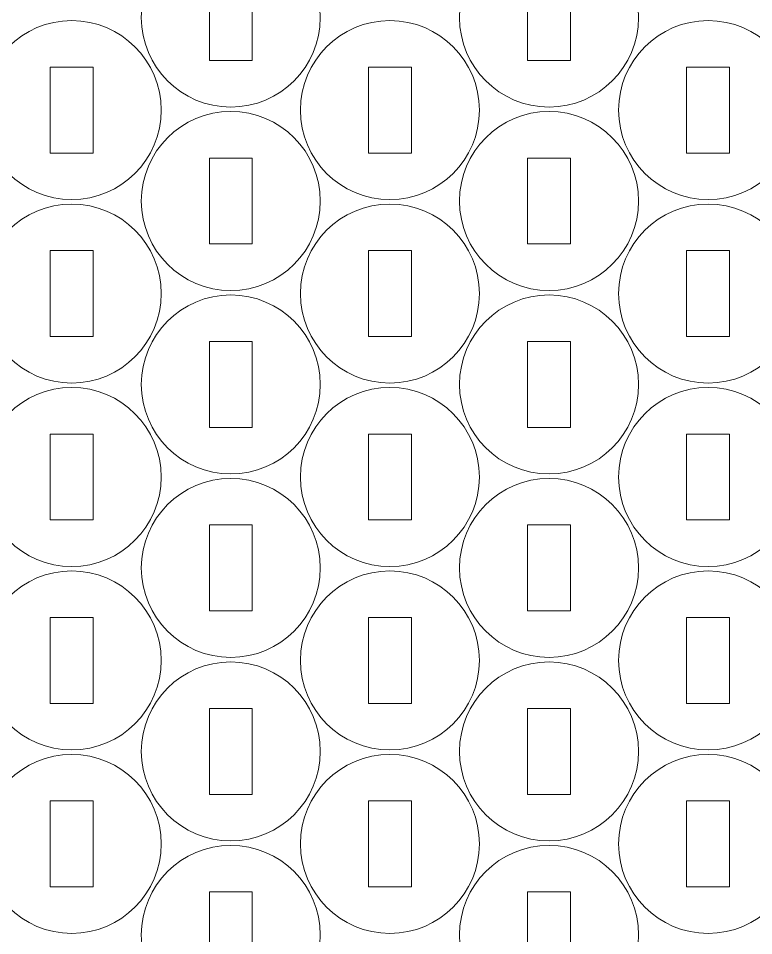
# Model space of a CAD drawing. Header units: millimetres. Extents: x -300 to 301, y -200 to 200.
# Drawn here: x 101.5 to 152.9, y -140.5 to -76.4 of the extents above; entities that cross this region are included whole.
import ezdxf

# ---------------------------------------------------------------- set-up
doc = ezdxf.new("R2010")
doc.units = ezdxf.units.MM
doc.header["$MEASUREMENT"] = 0
doc.layers.add('Camada 1', color=7, linetype='Continuous')

msp = doc.modelspace()

# ---------------------------------------------------------------- linework, layer by layer
at = {"layer": 'Camada 1', "lineweight": 20}
for points in [[(122.5829, -76.3493), (122.5829, -79.801), (119.7846, -82.5993), (116.3329, -82.5993), (116.3329, -82.5993), (112.8812, -82.5993), (110.0829, -79.801), (110.0829, -76.3493), (110.0829, -76.3493), (110.0829, -72.8976), (112.8812, -70.0993), (116.3329, -70.0993), (116.3329, -70.0993), (119.7846, -70.0993), (122.5829, -72.8976), (122.5829, -76.3493)], [(144.8079, -76.3493), (144.8079, -79.801), (142.0096, -82.5993), (138.5579, -82.5993), (138.5579, -82.5993), (135.1062, -82.5993), (132.3079, -79.801), (132.3079, -76.3493), (132.3079, -76.3493), (132.3079, -72.8976), (135.1062, -70.0993), (138.5579, -70.0993), (138.5579, -70.0993), (142.0096, -70.0993), (144.8079, -72.8976), (144.8079, -76.3493)], [(117.8329, -73.3493), (117.8329, -73.3493), (117.8329, -79.3493), (117.8329, -79.3493), (117.8329, -79.3493), (117.8329, -79.3493), (114.8329, -79.3493), (114.8329, -79.3493), (114.8329, -79.3493), (114.8329, -79.3493), (114.8329, -73.3493), (114.8329, -73.3493), (114.8329, -73.3493), (114.8329, -73.3493), (117.8329, -73.3493), (117.8329, -73.3493)], [(140.0579, -73.3493), (140.0579, -73.3493), (140.0579, -79.3493), (140.0579, -79.3493), (140.0579, -79.3493), (140.0579, -79.3493), (137.0579, -79.3493), (137.0579, -79.3493), (137.0579, -79.3493), (137.0579, -79.3493), (137.0579, -73.3493), (137.0579, -73.3493), (137.0579, -73.3493), (137.0579, -73.3493), (140.0579, -73.3493), (140.0579, -73.3493)], [(111.4704, -82.811), (111.4704, -86.2627), (108.6721, -89.061), (105.2204, -89.061), (105.2204, -89.061), (101.7687, -89.061), (98.9704, -86.2627), (98.9704, -82.811), (98.9704, -82.811), (98.9704, -79.3593), (101.7687, -76.561), (105.2204, -76.561), (105.2204, -76.561), (108.6721, -76.561), (111.4704, -79.3593), (111.4704, -82.811)], [(133.6954, -82.811), (133.6954, -86.2627), (130.8971, -89.061), (127.4454, -89.061), (127.4454, -89.061), (123.9937, -89.061), (121.1954, -86.2627), (121.1954, -82.811), (121.1954, -82.811), (121.1954, -79.3593), (123.9937, -76.561), (127.4454, -76.561), (127.4454, -76.561), (130.8971, -76.561), (133.6954, -79.3593), (133.6954, -82.811)], [(155.9204, -82.811), (155.9204, -86.2627), (153.1221, -89.061), (149.6704, -89.061), (149.6704, -89.061), (146.2187, -89.061), (143.4204, -86.2627), (143.4204, -82.811), (143.4204, -82.811), (143.4204, -79.3593), (146.2187, -76.561), (149.6704, -76.561), (149.6704, -76.561), (153.1221, -76.561), (155.9204, -79.3593), (155.9204, -82.811)], [(106.7204, -79.811), (106.7204, -79.811), (106.7204, -85.811), (106.7204, -85.811), (106.7204, -85.811), (106.7204, -85.811), (103.7204, -85.811), (103.7204, -85.811), (103.7204, -85.811), (103.7204, -85.811), (103.7204, -79.811), (103.7204, -79.811), (103.7204, -79.811), (103.7204, -79.811), (106.7204, -79.811), (106.7204, -79.811)], [(128.9454, -79.811), (128.9454, -79.811), (128.9454, -85.811), (128.9454, -85.811), (128.9454, -85.811), (128.9454, -85.811), (125.9454, -85.811), (125.9454, -85.811), (125.9454, -85.811), (125.9454, -85.811), (125.9454, -79.811), (125.9454, -79.811), (125.9454, -79.811), (125.9454, -79.811), (128.9454, -79.811), (128.9454, -79.811)], [(151.1704, -79.811), (151.1704, -79.811), (151.1704, -85.811), (151.1704, -85.811), (151.1704, -85.811), (151.1704, -85.811), (148.1704, -85.811), (148.1704, -85.811), (148.1704, -85.811), (148.1704, -85.811), (148.1704, -79.811), (148.1704, -79.811), (148.1704, -79.811), (148.1704, -79.811), (151.1704, -79.811), (151.1704, -79.811)], [(122.5829, -89.161), (122.5829, -92.6127), (119.7846, -95.411), (116.3329, -95.411), (116.3329, -95.411), (112.8812, -95.411), (110.0829, -92.6127), (110.0829, -89.161), (110.0829, -89.161), (110.0829, -85.7093), (112.8812, -82.911), (116.3329, -82.911), (116.3329, -82.911), (119.7846, -82.911), (122.5829, -85.7093), (122.5829, -89.161)], [(144.8079, -89.161), (144.8079, -92.6127), (142.0096, -95.411), (138.5579, -95.411), (138.5579, -95.411), (135.1062, -95.411), (132.3079, -92.6127), (132.3079, -89.161), (132.3079, -89.161), (132.3079, -85.7093), (135.1062, -82.911), (138.5579, -82.911), (138.5579, -82.911), (142.0096, -82.911), (144.8079, -85.7093), (144.8079, -89.161)], [(117.8329, -86.161), (117.8329, -86.161), (117.8329, -92.161), (117.8329, -92.161), (117.8329, -92.161), (117.8329, -92.161), (114.8329, -92.161), (114.8329, -92.161), (114.8329, -92.161), (114.8329, -92.161), (114.8329, -86.161), (114.8329, -86.161), (114.8329, -86.161), (114.8329, -86.161), (117.8329, -86.161), (117.8329, -86.161)], [(140.0579, -86.161), (140.0579, -86.161), (140.0579, -92.161), (140.0579, -92.161), (140.0579, -92.161), (140.0579, -92.161), (137.0579, -92.161), (137.0579, -92.161), (137.0579, -92.161), (137.0579, -92.161), (137.0579, -86.161), (137.0579, -86.161), (137.0579, -86.161), (137.0579, -86.161), (140.0579, -86.161), (140.0579, -86.161)], [(111.4704, -95.6227), (111.4704, -99.0744), (108.6721, -101.8727), (105.2204, -101.8727), (105.2204, -101.8727), (101.7687, -101.8727), (98.9704, -99.0744), (98.9704, -95.6227), (98.9704, -95.6227), (98.9704, -92.171), (101.7687, -89.3727), (105.2204, -89.3727), (105.2204, -89.3727), (108.6721, -89.3727), (111.4704, -92.171), (111.4704, -95.6227)], [(133.6954, -95.6227), (133.6954, -99.0744), (130.8971, -101.8727), (127.4454, -101.8727), (127.4454, -101.8727), (123.9937, -101.8727), (121.1954, -99.0744), (121.1954, -95.6227), (121.1954, -95.6227), (121.1954, -92.171), (123.9937, -89.3727), (127.4454, -89.3727), (127.4454, -89.3727), (130.8971, -89.3727), (133.6954, -92.171), (133.6954, -95.6227)], [(155.9204, -95.6227), (155.9204, -99.0744), (153.1221, -101.8727), (149.6704, -101.8727), (149.6704, -101.8727), (146.2187, -101.8727), (143.4204, -99.0744), (143.4204, -95.6227), (143.4204, -95.6227), (143.4204, -92.171), (146.2187, -89.3727), (149.6704, -89.3727), (149.6704, -89.3727), (153.1221, -89.3727), (155.9204, -92.171), (155.9204, -95.6227)], [(106.7204, -92.6227), (106.7204, -92.6227), (106.7204, -98.6227), (106.7204, -98.6227), (106.7204, -98.6227), (106.7204, -98.6227), (103.7204, -98.6227), (103.7204, -98.6227), (103.7204, -98.6227), (103.7204, -98.6227), (103.7204, -92.6227), (103.7204, -92.6227), (103.7204, -92.6227), (103.7204, -92.6227), (106.7204, -92.6227), (106.7204, -92.6227)], [(128.9454, -92.6227), (128.9454, -92.6227), (128.9454, -98.6227), (128.9454, -98.6227), (128.9454, -98.6227), (128.9454, -98.6227), (125.9454, -98.6227), (125.9454, -98.6227), (125.9454, -98.6227), (125.9454, -98.6227), (125.9454, -92.6227), (125.9454, -92.6227), (125.9454, -92.6227), (125.9454, -92.6227), (128.9454, -92.6227), (128.9454, -92.6227)], [(151.1704, -92.6227), (151.1704, -92.6227), (151.1704, -98.6227), (151.1704, -98.6227), (151.1704, -98.6227), (151.1704, -98.6227), (148.1704, -98.6227), (148.1704, -98.6227), (148.1704, -98.6227), (148.1704, -98.6227), (148.1704, -92.6227), (148.1704, -92.6227), (148.1704, -92.6227), (148.1704, -92.6227), (151.1704, -92.6227), (151.1704, -92.6227)], [(122.5829, -101.9727), (122.5829, -105.4244), (119.7846, -108.2227), (116.3329, -108.2227), (116.3329, -108.2227), (112.8812, -108.2227), (110.0829, -105.4244), (110.0829, -101.9727), (110.0829, -101.9727), (110.0829, -98.521), (112.8812, -95.7227), (116.3329, -95.7227), (116.3329, -95.7227), (119.7846, -95.7227), (122.5829, -98.521), (122.5829, -101.9727)], [(144.8079, -101.9727), (144.8079, -105.4244), (142.0096, -108.2227), (138.5579, -108.2227), (138.5579, -108.2227), (135.1062, -108.2227), (132.3079, -105.4244), (132.3079, -101.9727), (132.3079, -101.9727), (132.3079, -98.521), (135.1062, -95.7227), (138.5579, -95.7227), (138.5579, -95.7227), (142.0096, -95.7227), (144.8079, -98.521), (144.8079, -101.9727)], [(117.8329, -98.9727), (117.8329, -98.9727), (117.8329, -104.9727), (117.8329, -104.9727), (117.8329, -104.9727), (117.8329, -104.9727), (114.8329, -104.9727), (114.8329, -104.9727), (114.8329, -104.9727), (114.8329, -104.9727), (114.8329, -98.9727), (114.8329, -98.9727), (114.8329, -98.9727), (114.8329, -98.9727), (117.8329, -98.9727), (117.8329, -98.9727)], [(140.0579, -98.9727), (140.0579, -98.9727), (140.0579, -104.9727), (140.0579, -104.9727), (140.0579, -104.9727), (140.0579, -104.9727), (137.0579, -104.9727), (137.0579, -104.9727), (137.0579, -104.9727), (137.0579, -104.9727), (137.0579, -98.9727), (137.0579, -98.9727), (137.0579, -98.9727), (137.0579, -98.9727), (140.0579, -98.9727), (140.0579, -98.9727)], [(111.4704, -108.4344), (111.4704, -111.8861), (108.6721, -114.6844), (105.2204, -114.6844), (105.2204, -114.6844), (101.7687, -114.6844), (98.9704, -111.8861), (98.9704, -108.4344), (98.9704, -108.4344), (98.9704, -104.9827), (101.7687, -102.1844), (105.2204, -102.1844), (105.2204, -102.1844), (108.6721, -102.1844), (111.4704, -104.9827), (111.4704, -108.4344)], [(133.6954, -108.4344), (133.6954, -111.8861), (130.8971, -114.6844), (127.4454, -114.6844), (127.4454, -114.6844), (123.9937, -114.6844), (121.1954, -111.8861), (121.1954, -108.4344), (121.1954, -108.4344), (121.1954, -104.9827), (123.9937, -102.1844), (127.4454, -102.1844), (127.4454, -102.1844), (130.8971, -102.1844), (133.6954, -104.9827), (133.6954, -108.4344)], [(155.9204, -108.4344), (155.9204, -111.8861), (153.1221, -114.6844), (149.6704, -114.6844), (149.6704, -114.6844), (146.2187, -114.6844), (143.4204, -111.8861), (143.4204, -108.4344), (143.4204, -108.4344), (143.4204, -104.9827), (146.2187, -102.1844), (149.6704, -102.1844), (149.6704, -102.1844), (153.1221, -102.1844), (155.9204, -104.9827), (155.9204, -108.4344)], [(106.7204, -105.4344), (106.7204, -105.4344), (106.7204, -111.4344), (106.7204, -111.4344), (106.7204, -111.4344), (106.7204, -111.4344), (103.7204, -111.4344), (103.7204, -111.4344), (103.7204, -111.4344), (103.7204, -111.4344), (103.7204, -105.4344), (103.7204, -105.4344), (103.7204, -105.4344), (103.7204, -105.4344), (106.7204, -105.4344), (106.7204, -105.4344)], [(128.9454, -105.4344), (128.9454, -105.4344), (128.9454, -111.4344), (128.9454, -111.4344), (128.9454, -111.4344), (128.9454, -111.4344), (125.9454, -111.4344), (125.9454, -111.4344), (125.9454, -111.4344), (125.9454, -111.4344), (125.9454, -105.4344), (125.9454, -105.4344), (125.9454, -105.4344), (125.9454, -105.4344), (128.9454, -105.4344), (128.9454, -105.4344)], [(151.1704, -105.4344), (151.1704, -105.4344), (151.1704, -111.4344), (151.1704, -111.4344), (151.1704, -111.4344), (151.1704, -111.4344), (148.1704, -111.4344), (148.1704, -111.4344), (148.1704, -111.4344), (148.1704, -111.4344), (148.1704, -105.4344), (148.1704, -105.4344), (148.1704, -105.4344), (148.1704, -105.4344), (151.1704, -105.4344), (151.1704, -105.4344)], [(122.5829, -114.7844), (122.5829, -118.2361), (119.7846, -121.0344), (116.3329, -121.0344), (116.3329, -121.0344), (112.8812, -121.0344), (110.0829, -118.2361), (110.0829, -114.7844), (110.0829, -114.7844), (110.0829, -111.3327), (112.8812, -108.5344), (116.3329, -108.5344), (116.3329, -108.5344), (119.7846, -108.5344), (122.5829, -111.3327), (122.5829, -114.7844)], [(144.8079, -114.7844), (144.8079, -118.2361), (142.0096, -121.0344), (138.5579, -121.0344), (138.5579, -121.0344), (135.1062, -121.0344), (132.3079, -118.2361), (132.3079, -114.7844), (132.3079, -114.7844), (132.3079, -111.3327), (135.1062, -108.5344), (138.5579, -108.5344), (138.5579, -108.5344), (142.0096, -108.5344), (144.8079, -111.3327), (144.8079, -114.7844)], [(117.8329, -111.7844), (117.8329, -111.7844), (117.8329, -117.7844), (117.8329, -117.7844), (117.8329, -117.7844), (117.8329, -117.7844), (114.8329, -117.7844), (114.8329, -117.7844), (114.8329, -117.7844), (114.8329, -117.7844), (114.8329, -111.7844), (114.8329, -111.7844), (114.8329, -111.7844), (114.8329, -111.7844), (117.8329, -111.7844), (117.8329, -111.7844)], [(140.0579, -111.7844), (140.0579, -111.7844), (140.0579, -117.7844), (140.0579, -117.7844), (140.0579, -117.7844), (140.0579, -117.7844), (137.0579, -117.7844), (137.0579, -117.7844), (137.0579, -117.7844), (137.0579, -117.7844), (137.0579, -111.7844), (137.0579, -111.7844), (137.0579, -111.7844), (137.0579, -111.7844), (140.0579, -111.7844), (140.0579, -111.7844)], [(111.4704, -121.2461), (111.4704, -124.6978), (108.6721, -127.4961), (105.2204, -127.4961), (105.2204, -127.4961), (101.7687, -127.4961), (98.9704, -124.6978), (98.9704, -121.2461), (98.9704, -121.2461), (98.9704, -117.7944), (101.7687, -114.9961), (105.2204, -114.9961), (105.2204, -114.9961), (108.6721, -114.9961), (111.4704, -117.7944), (111.4704, -121.2461)], [(133.6954, -121.2461), (133.6954, -124.6978), (130.8971, -127.4961), (127.4454, -127.4961), (127.4454, -127.4961), (123.9937, -127.4961), (121.1954, -124.6978), (121.1954, -121.2461), (121.1954, -121.2461), (121.1954, -117.7944), (123.9937, -114.9961), (127.4454, -114.9961), (127.4454, -114.9961), (130.8971, -114.9961), (133.6954, -117.7944), (133.6954, -121.2461)], [(155.9204, -121.2461), (155.9204, -124.6978), (153.1221, -127.4961), (149.6704, -127.4961), (149.6704, -127.4961), (146.2187, -127.4961), (143.4204, -124.6978), (143.4204, -121.2461), (143.4204, -121.2461), (143.4204, -117.7944), (146.2187, -114.9961), (149.6704, -114.9961), (149.6704, -114.9961), (153.1221, -114.9961), (155.9204, -117.7944), (155.9204, -121.2461)], [(106.7204, -118.2461), (106.7204, -118.2461), (106.7204, -124.2461), (106.7204, -124.2461), (106.7204, -124.2461), (106.7204, -124.2461), (103.7204, -124.2461), (103.7204, -124.2461), (103.7204, -124.2461), (103.7204, -124.2461), (103.7204, -118.2461), (103.7204, -118.2461), (103.7204, -118.2461), (103.7204, -118.2461), (106.7204, -118.2461), (106.7204, -118.2461)], [(128.9454, -118.2461), (128.9454, -118.2461), (128.9454, -124.2461), (128.9454, -124.2461), (128.9454, -124.2461), (128.9454, -124.2461), (125.9454, -124.2461), (125.9454, -124.2461), (125.9454, -124.2461), (125.9454, -124.2461), (125.9454, -118.2461), (125.9454, -118.2461), (125.9454, -118.2461), (125.9454, -118.2461), (128.9454, -118.2461), (128.9454, -118.2461)], [(151.1704, -118.2461), (151.1704, -118.2461), (151.1704, -124.2461), (151.1704, -124.2461), (151.1704, -124.2461), (151.1704, -124.2461), (148.1704, -124.2461), (148.1704, -124.2461), (148.1704, -124.2461), (148.1704, -124.2461), (148.1704, -118.2461), (148.1704, -118.2461), (148.1704, -118.2461), (148.1704, -118.2461), (151.1704, -118.2461), (151.1704, -118.2461)], [(122.5829, -127.5961), (122.5829, -131.0478), (119.7846, -133.8461), (116.3329, -133.8461), (116.3329, -133.8461), (112.8812, -133.8461), (110.0829, -131.0478), (110.0829, -127.5961), (110.0829, -127.5961), (110.0829, -124.1444), (112.8812, -121.3461), (116.3329, -121.3461), (116.3329, -121.3461), (119.7846, -121.3461), (122.5829, -124.1444), (122.5829, -127.5961)], [(144.8079, -127.5961), (144.8079, -131.0478), (142.0096, -133.8461), (138.5579, -133.8461), (138.5579, -133.8461), (135.1062, -133.8461), (132.3079, -131.0478), (132.3079, -127.5961), (132.3079, -127.5961), (132.3079, -124.1444), (135.1062, -121.3461), (138.5579, -121.3461), (138.5579, -121.3461), (142.0096, -121.3461), (144.8079, -124.1444), (144.8079, -127.5961)], [(117.8329, -124.5961), (117.8329, -124.5961), (117.8329, -130.5961), (117.8329, -130.5961), (117.8329, -130.5961), (117.8329, -130.5961), (114.8329, -130.5961), (114.8329, -130.5961), (114.8329, -130.5961), (114.8329, -130.5961), (114.8329, -124.5961), (114.8329, -124.5961), (114.8329, -124.5961), (114.8329, -124.5961), (117.8329, -124.5961), (117.8329, -124.5961)], [(140.0579, -124.5961), (140.0579, -124.5961), (140.0579, -130.5961), (140.0579, -130.5961), (140.0579, -130.5961), (140.0579, -130.5961), (137.0579, -130.5961), (137.0579, -130.5961), (137.0579, -130.5961), (137.0579, -130.5961), (137.0579, -124.5961), (137.0579, -124.5961), (137.0579, -124.5961), (137.0579, -124.5961), (140.0579, -124.5961), (140.0579, -124.5961)], [(111.4704, -134.0578), (111.4704, -137.5095), (108.6721, -140.3078), (105.2204, -140.3078), (105.2204, -140.3078), (101.7687, -140.3078), (98.9704, -137.5095), (98.9704, -134.0578), (98.9704, -134.0578), (98.9704, -130.6061), (101.7687, -127.8078), (105.2204, -127.8078), (105.2204, -127.8078), (108.6721, -127.8078), (111.4704, -130.6061), (111.4704, -134.0578)], [(133.6954, -134.0578), (133.6954, -137.5095), (130.8971, -140.3078), (127.4454, -140.3078), (127.4454, -140.3078), (123.9937, -140.3078), (121.1954, -137.5095), (121.1954, -134.0578), (121.1954, -134.0578), (121.1954, -130.6061), (123.9937, -127.8078), (127.4454, -127.8078), (127.4454, -127.8078), (130.8971, -127.8078), (133.6954, -130.6061), (133.6954, -134.0578)], [(155.9204, -134.0578), (155.9204, -137.5095), (153.1221, -140.3078), (149.6704, -140.3078), (149.6704, -140.3078), (146.2187, -140.3078), (143.4204, -137.5095), (143.4204, -134.0578), (143.4204, -134.0578), (143.4204, -130.6061), (146.2187, -127.8078), (149.6704, -127.8078), (149.6704, -127.8078), (153.1221, -127.8078), (155.9204, -130.6061), (155.9204, -134.0578)], [(106.7204, -131.0578), (106.7204, -131.0578), (106.7204, -137.0578), (106.7204, -137.0578), (106.7204, -137.0578), (106.7204, -137.0578), (103.7204, -137.0578), (103.7204, -137.0578), (103.7204, -137.0578), (103.7204, -137.0578), (103.7204, -131.0578), (103.7204, -131.0578), (103.7204, -131.0578), (103.7204, -131.0578), (106.7204, -131.0578), (106.7204, -131.0578)], [(128.9454, -131.0578), (128.9454, -131.0578), (128.9454, -137.0578), (128.9454, -137.0578), (128.9454, -137.0578), (128.9454, -137.0578), (125.9454, -137.0578), (125.9454, -137.0578), (125.9454, -137.0578), (125.9454, -137.0578), (125.9454, -131.0578), (125.9454, -131.0578), (125.9454, -131.0578), (125.9454, -131.0578), (128.9454, -131.0578), (128.9454, -131.0578)], [(151.1704, -131.0578), (151.1704, -131.0578), (151.1704, -137.0578), (151.1704, -137.0578), (151.1704, -137.0578), (151.1704, -137.0578), (148.1704, -137.0578), (148.1704, -137.0578), (148.1704, -137.0578), (148.1704, -137.0578), (148.1704, -131.0578), (148.1704, -131.0578), (148.1704, -131.0578), (148.1704, -131.0578), (151.1704, -131.0578), (151.1704, -131.0578)], [(122.5829, -140.4078), (122.5829, -143.8595), (119.7846, -146.6578), (116.3329, -146.6578), (116.3329, -146.6578), (112.8812, -146.6578), (110.0829, -143.8595), (110.0829, -140.4078), (110.0829, -140.4078), (110.0829, -136.9561), (112.8812, -134.1578), (116.3329, -134.1578), (116.3329, -134.1578), (119.7846, -134.1578), (122.5829, -136.9561), (122.5829, -140.4078)], [(144.8079, -140.4078), (144.8079, -143.8595), (142.0096, -146.6578), (138.5579, -146.6578), (138.5579, -146.6578), (135.1062, -146.6578), (132.3079, -143.8595), (132.3079, -140.4078), (132.3079, -140.4078), (132.3079, -136.9561), (135.1062, -134.1578), (138.5579, -134.1578), (138.5579, -134.1578), (142.0096, -134.1578), (144.8079, -136.9561), (144.8079, -140.4078)], [(117.8329, -137.4078), (117.8329, -137.4078), (117.8329, -143.4078), (117.8329, -143.4078), (117.8329, -143.4078), (117.8329, -143.4078), (114.8329, -143.4078), (114.8329, -143.4078), (114.8329, -143.4078), (114.8329, -143.4078), (114.8329, -137.4078), (114.8329, -137.4078), (114.8329, -137.4078), (114.8329, -137.4078), (117.8329, -137.4078), (117.8329, -137.4078)], [(140.0579, -137.4078), (140.0579, -137.4078), (140.0579, -143.4078), (140.0579, -143.4078), (140.0579, -143.4078), (140.0579, -143.4078), (137.0579, -143.4078), (137.0579, -143.4078), (137.0579, -143.4078), (137.0579, -143.4078), (137.0579, -137.4078), (137.0579, -137.4078), (137.0579, -137.4078), (137.0579, -137.4078), (140.0579, -137.4078), (140.0579, -137.4078)]]:
    msp.add_open_spline(points, degree=3, knots=[0, 0, 0, 0, 0.2, 0.2, 0.2, 0.2, 0.4, 0.4, 0.4, 0.4, 0.6, 0.6, 0.6, 0.6, 1, 1, 1, 1], dxfattribs=at)

doc.saveas('drawing.dxf')
